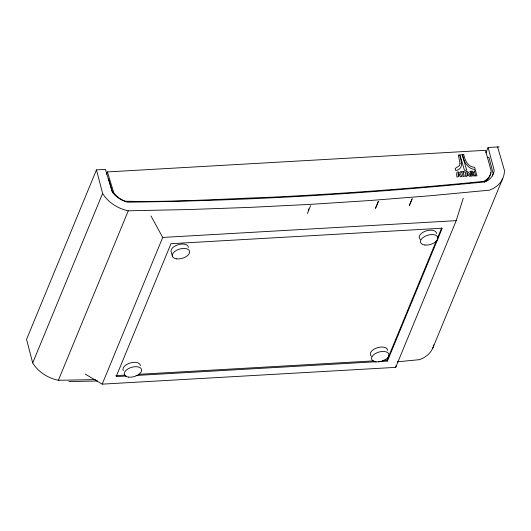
<?xml version="1.0" encoding="UTF-8"?>
<svg xmlns="http://www.w3.org/2000/svg" width="531" height="531" viewBox="0 0 531 531"><rect width="100%" height="100%" fill="white"/><g stroke="black" fill="none" stroke-linecap="round" stroke-linejoin="round"><path stroke-width="0.8" d="M85.186 374.083L102.204 384.139L395.688 367.366L396.02 365.793M395.688 367.366L456.202 220.664L463.278 198.176M499.186 146.861L488.082 147.492L494.208 170.272A22.176 17.178 22.4 0 1 485.593 181.688L485.142 181.874C366.237 193.769 246.782 200.844 127.301 202.165A22.176 17.178 22.4 0 1 112.399 192.089L105.417 169.369L96.456 169.88L26.55 339.375L32.703 362.925L33.971 364.877A32.657 25.296 22.4 0 0 55.914 379.718L58.364 380.289L95.381 379.605M106.326 174.287L107.381 171.931L485.453 150.319L491.261 171.174A19.733 15.286 22.4 0 1 483.595 181.336L483.515 181.37C413.317 188.492 342.92 193.656 272.449 197.167C223.538 198.873 174.301 202.251 125.462 201.229A19.733 15.286 22.4 0 1 113.8 192.746L107.381 171.931M32.703 362.925L102.609 193.437L96.456 169.88M58.364 380.289L128.27 210.8L189.102 209.533L249.716 207.389L310.223 204.375L370.207 200.506L430.057 195.76L489.622 190.144L493.744 188.233L497.447 185.598A32.657 25.296 22.4 0 0 504.344 172.495L504.45 170.451L497.62 146.948M102.204 384.139L162.712 237.437L151.003 215.984M307.416 213.455L310.589 205.762M375.556 208.232L378.404 201.329L375.55 208.198M409.335 205.603L412.182 198.7L409.321 205.577M378.331 361.618L387.431 361.1L387.139 360.118L436.601 240.198M437.232 238.671L441.646 227.978M387.431 361.1L442.243 228.197L170.975 243.702L116.163 376.605L126.086 376.034M485.865 152.862L488.082 147.492M432.745 348.197L502.651 178.701M397.201 361.843L419.709 359.64L423.831 357.728L427.541 355.093A32.657 25.296 22.4 0 0 433.933 344.831M487.392 157.335L488.925 157.249L493.033 173.119A22.176 17.178 22.4 0 1 492.416 175.98M162.712 237.437L456.202 220.664M115.871 375.623L124.971 375.105M138.206 374.348L373.91 360.874M382.181 360.403L387.139 360.118M136.009 375.47L375.848 361.764M68.844 381.597L97.604 380.999M128.27 210.8L125.827 210.223A32.657 25.296 22.4 0 1 103.884 195.388L102.609 193.437M308.219 208.822L308.677 210.389M172.582 256.719L171.294 252.318A8.967 4.819 -16.3 0 1 178.449 244.618A8.967 4.819 -16.3 0 1 188.392 247.453M108.556 178.987L112.612 192.839M490.677 172.602A19.733 15.286 22.4 0 1 484.265 182.113M123.265 370.585A8.967 4.819 -16.3 0 1 130.427 362.885A8.967 4.819 -16.3 0 1 140.37 365.726M371.448 356.341A8.967 4.819 -16.3 0 1 376.592 347.991A8.967 4.819 -16.3 0 1 387.65 350.467M420.366 239.474A8.967 4.819 -16.3 0 1 425.517 231.131A8.967 4.819 -16.3 0 1 436.575 233.607M458.226 175.9L458.18 176.883L456.912 176.956C455.485 169.044 459.985 171.4 461.797 176.677L460.53 176.75L459.932 175.807L458.226 175.9M466.981 175.403L466.935 176.385L465.667 176.458C464.24 168.546 468.74 170.896 470.552 176.179L469.285 176.252L468.687 175.303L466.981 175.403M460.032 163.422L459.547 165.533L455.173 168.493L455.777 170.643C464.459 168.566 461.22 160.933 459.507 154.933L458.319 154.999L460.032 163.422M473.785 172.781L472.995 173.717L475.185 175.914L473.752 175.993L471.74 173.823L472.537 172.648L471.813 171.944L471.103 171.991L472.298 176.08L471.097 176.146L469.935 171.314L472.59 171.194L473.785 172.781M462.202 154.78L459.952 154.913L464.466 170.345L466.716 170.219L462.202 154.78M463.975 171.42L460.516 171.619L460.795 172.575L461.91 172.515L463.105 176.604L464.346 176.531L463.151 172.442L464.26 172.383L463.975 171.42M475.517 170.776L474.263 170.849L475.743 175.894L476.991 175.827L475.517 170.776M459.322 174.885L458.26 174.951L458.173 172.721L459.322 174.885M468.077 174.387L467.014 174.447L466.928 172.217L468.077 174.387M463.782 154.687L462.587 154.747C463.809 161.689 467.38 168.951 475.291 169.522L474.641 167.311C467.851 167.059 464.997 160.382 463.782 154.687M176.697 258.862A8.967 4.819 -16.3 0 0 189.68 251.853A8.967 4.819 -16.3 0 0 176.531 250.313A8.967 4.819 -16.3 0 0 176.697 258.862M128.668 377.136A8.967 4.819 -16.3 0 0 141.651 370.12A8.967 4.819 -16.3 0 0 128.509 368.58A8.967 4.819 -16.3 0 0 128.668 377.136M375.955 361.877A8.967 4.819 -16.3 0 0 388.938 354.867A8.967 4.819 -16.3 0 0 375.789 353.327A8.967 4.819 -16.3 0 0 375.955 361.877M424.88 245.017A8.967 4.819 -16.3 0 0 437.863 238.007A8.967 4.819 -16.3 0 0 424.714 236.461A8.967 4.819 -16.3 0 0 424.88 245.017"/></g></svg>
